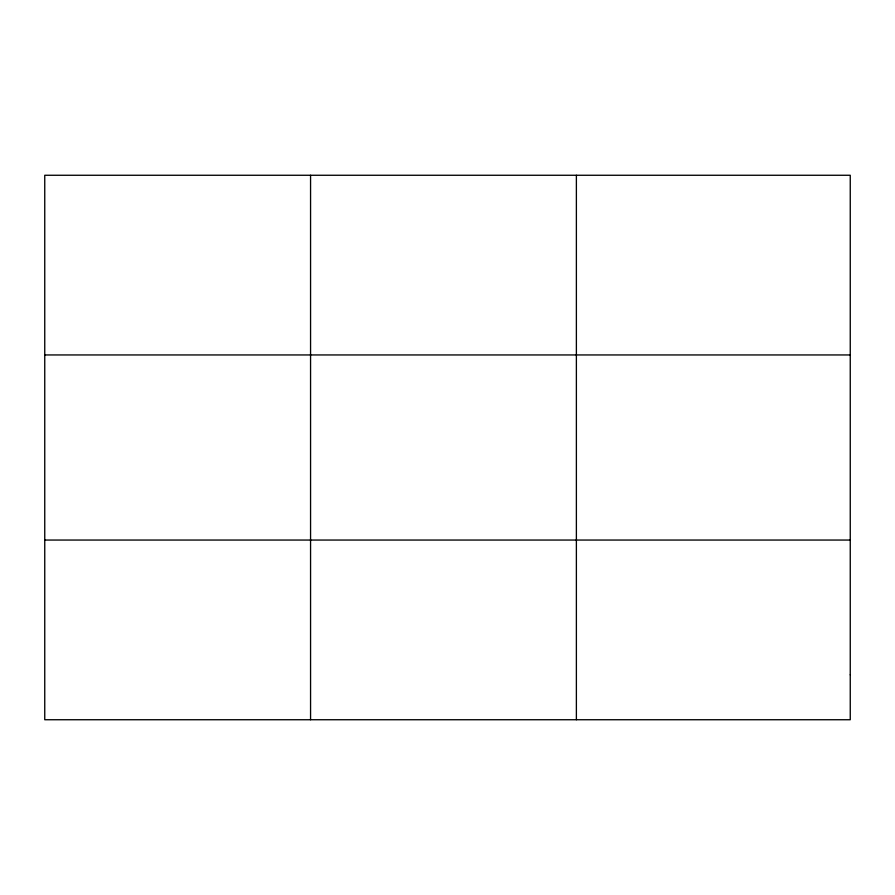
<?xml version="1.0" encoding="UTF-8"?>
<svg xmlns="http://www.w3.org/2000/svg" width="895" height="895" viewBox="0 0 895 895"><rect width="100%" height="100%" fill="white"/><g stroke="black" fill="none" stroke-linecap="round" stroke-linejoin="round"><path stroke-width="1.34" d="M310.565 719.737L310.565 175.263M576.38 719.737L576.38 175.263M44.75 354.946L850.25 354.946M44.75 540.054L850.25 540.054M850.25 674.819L850.25 719.737L44.75 719.737L44.75 175.263L850.25 175.263L850.25 674.819"/></g></svg>
